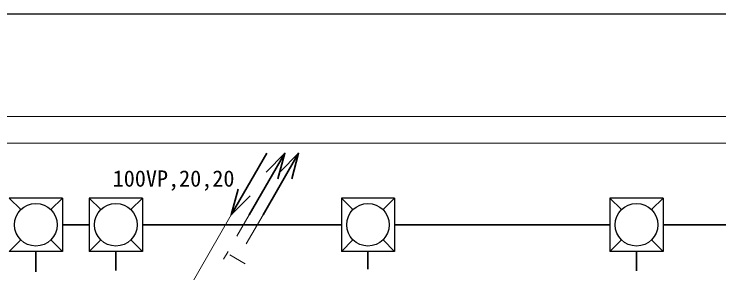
# Model space of a CAD drawing. Units: millimetres, scale not verified. Extents: x -10000 to 10000, y -6925 to 6925.
# Drawn here: x 1998 to 5966, y 5470 to 6925 of the extents above; entities that cross this region are included whole.
import ezdxf
from ezdxf.enums import TextEntityAlignment as Align

# ---------------------------------------------------------------- set-up
doc = ezdxf.new("R2010")
doc.units = ezdxf.units.MM
doc.header["$LTSCALE"] = 50
for name, color, linetype, lineweight in [('1-8', 5, 'Continuous', 9), ('7-1_給水', 4, 'Continuous', 35), ('7-2_給湯', 6, 'Continuous', 35), ('7-4_排水', 3, 'Continuous', 35), ('F-1_図枠', 7, 'Continuous', 25)]:
    doc.layers.add(name, color=color, linetype=linetype, lineweight=lineweight)
doc.layers.add('7-A_文字', color=4, linetype='Continuous')
doc.styles.add('ＭＳ ゴシック', font='')
doc.styles.get('ＭＳ ゴシック').set_extended_font_data('MS Gothic')

msp = doc.modelspace()

# ---------------------------------------------------------------- linework, layer by layer
at = {"layer": '1-8'}
for p, q in [((-6434.51, 6350.63), (9305.48, 6348.14)), ((9161.31, 6198.16), (-6434.51, 6200.63))]:
    msp.add_line(p, q, dxfattribs=at)
at = {"layer": '7-1_給水'}
msp.add_line((3522.47, 6142.87), (3416.4, 6036.8), dxfattribs=at)
at = {"layer": '7-1_給水', "color": 134, "lineweight": 9}
for p, q in [((3252.95, 5676.06), (3322.47, 5796.46)), ((3305.35, 5632.12), (3400.23, 5796.46)), ((3177.95, 5546.15), (3202.95, 5589.46)), ((3298.65, 5520.52), (3212.05, 5570.52))]:
    msp.add_line(p, q, dxfattribs=at)
at = {"layer": '7-1_給水'}
msp.add_lwpolyline([(3322.47, 5796.46), (3522.47, 6142.87), (3483.64, 5997.98)], dxfattribs=at)
at = {"layer": '7-2_給湯'}
msp.add_line((3600.23, 6142.87), (3561.4, 5997.98), dxfattribs=at)
msp.add_lwpolyline([(3400.23, 5796.46), (3600.23, 6142.87), (3494.16, 6036.8)], dxfattribs=at)
at = {"layer": '7-4_排水'}
for p, q in [((3220.87, 5796.46), (3420.87, 6142.87)), ((3220.87, 5796.46), (3259.69, 5941.35)), ((3220.87, 5796.46), (3326.94, 5902.52)), ((2420.87, 5740.63), (2270.6, 5740.63)), ((3840.61, 5740.63), (2720.87, 5740.63)), ((5352.61, 5740.63), (4140.61, 5740.63)), ((6945.6, 5740.63), (5652.61, 5740.63)), ((2120.6, 5590.63), (2120.6, 5476.15)), ((2570.87, 5590.63), (2570.87, 5483.94)), ((3990.61, 5490.66), (3990.61, 5590.63)), ((5502.61, 5481.98), (5502.61, 5590.63))]:
    msp.add_line(p, q, dxfattribs=at)
at = {"layer": '7-4_排水', "color": 7, "lineweight": 25}
for p, q in [((2270.6, 5890.63), (1970.6, 5890.63)), ((2035.7, 5825.53), (1970.6, 5890.63)), ((2205.5, 5825.53), (2270.6, 5890.63)), ((2270.6, 5890.63), (2270.6, 5590.63)), ((2720.87, 5890.63), (2420.87, 5890.63)), ((2420.87, 5890.63), (2420.87, 5590.63)), ((2485.97, 5825.53), (2420.87, 5890.63)), ((2655.77, 5825.53), (2720.87, 5890.63)), ((2720.87, 5890.63), (2720.87, 5590.63)), ((4140.61, 5890.63), (3840.61, 5890.63)), ((3840.61, 5890.63), (3840.61, 5590.63)), ((3905.71, 5825.53), (3840.61, 5890.63)), ((4075.51, 5825.53), (4140.61, 5890.63)), ((4140.61, 5890.63), (4140.61, 5590.63)), ((5652.61, 5890.63), (5352.61, 5890.63)), ((5352.61, 5890.63), (5352.61, 5590.63)), ((5417.71, 5825.53), (5352.61, 5890.63)), ((5587.51, 5825.53), (5652.61, 5890.63)), ((5652.61, 5890.63), (5652.61, 5590.63)), ((2035.7, 5655.73), (1970.6, 5590.63)), ((2205.5, 5655.73), (2270.6, 5590.63)), ((2485.97, 5655.73), (2420.87, 5590.63)), ((2655.77, 5655.73), (2720.87, 5590.63)), ((3905.71, 5655.73), (3840.61, 5590.63)), ((4075.51, 5655.73), (4140.61, 5590.63)), ((5417.71, 5655.73), (5352.61, 5590.63)), ((5587.51, 5655.73), (5652.61, 5590.63)), ((2270.6, 5590.63), (1970.6, 5590.63)), ((2720.87, 5590.63), (2420.87, 5590.63)), ((4140.61, 5590.63), (3840.61, 5590.63)), ((5652.61, 5590.63), (5352.61, 5590.63))]:
    msp.add_line(p, q, dxfattribs=at)
at = {"layer": '7-4_排水', "color": 134, "lineweight": 9}
msp.add_line((2570.87, 4670.63), (3220.87, 5796.46), dxfattribs=at)
at = {"layer": '7-4_排水', "color": 7, "lineweight": 25}
for centre in [(2120.6, 5740.63), (2570.87, 5740.63), (3990.61, 5740.63), (5502.61, 5740.63)]:
    msp.add_circle(centre, 120, dxfattribs=at)
at = {"layer": 'F-1_図枠'}
msp.add_lwpolyline([(10000, -6925), (10000, 6925), (-10000, 6925)], dxfattribs=at)

# ---------------------------------------------------------------- texts
at = {"layer": '7-A_文字', "style": 'ＭＳ ゴシック'}
msp.add_text('100VP,20,20', height=91.64, dxfattribs=at).set_placement((2553.04, 5927.19), align=Align.BOTTOM_LEFT)

doc.saveas('drawing.dxf')
